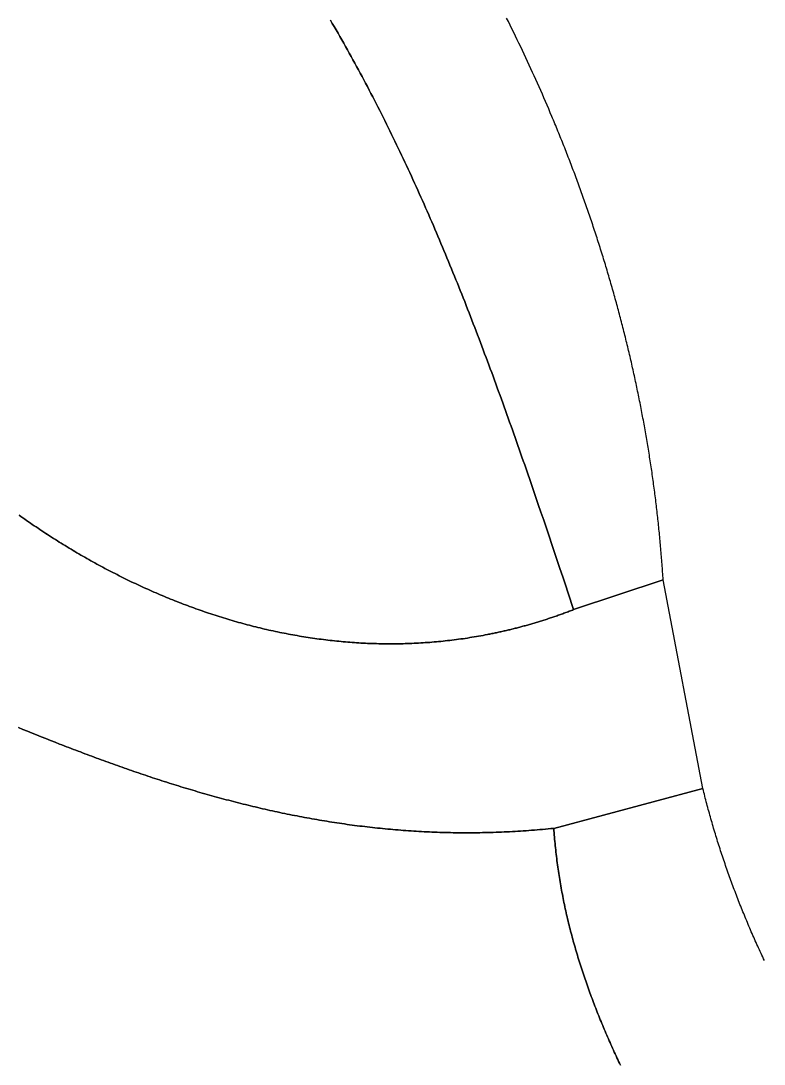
# Model space of a CAD drawing. Header units: millimetres. Extents: x 539514 to 908003, y -69769 to 203909.
# Drawn here: x 734913 to 756701, y 36673 to 67256 of the extents above; entities that cross this region are included whole.
import ezdxf

# ---------------------------------------------------------------- set-up
doc = ezdxf.new("R2010")
doc.units = ezdxf.units.MM
doc.layers.add('CLOSED_AREAS', color=7, linetype='Continuous')

msp = doc.modelspace()

# ---------------------------------------------------------------- linework, layer by layer
at = {"layer": 'CLOSED_AREAS'}
for points in [[(743986.61, 67278.997), (744043.168, 67182.71), (744099.478, 67086.29), (744155.543, 66989.737), (744211.364, 66893.048), (744266.943, 66796.226), (744322.282, 66699.268), (744377.383, 66602.176), (744432.248, 66504.948), (744486.879, 66407.585), (744541.276, 66310.086), (744595.443, 66212.45), (744649.381, 66114.679), (744703.092, 66016.771), (744756.578, 65918.726), (744809.839, 65820.544), (744862.88, 65722.225), (744915.7, 65623.767), (744968.303, 65525.173), (745020.689, 65426.439), (745072.861, 65327.568), (745124.821, 65228.558), (745176.57, 65129.409), (745228.11, 65030.12), (745279.443, 64930.692), (745330.571, 64831.125), (745381.496, 64731.417), (745432.219, 64631.57), (745482.743, 64531.581), (745533.068, 64431.452), (745583.198, 64331.182), (745633.134, 64230.771), (745682.877, 64130.218), (745732.43, 64029.523), (745781.794, 63928.687), (745830.971, 63827.708), (745879.964, 63726.586), (745928.773, 63625.321), (745977.401, 63523.914), (746025.849, 63422.363), (746074.12, 63320.668), (746122.215, 63218.83), (746170.136, 63116.847), (746217.884, 63014.72), (746265.463, 62912.448), (746312.873, 62810.031), (746360.116, 62707.469), (746407.195, 62604.762), (746454.11, 62501.909), (746500.864, 62398.91), (746547.459, 62295.764), (746593.897, 62192.472), (746640.179, 62089.034), (746686.307, 61985.448), (746732.283, 61881.715), (746778.109, 61777.835), (746823.786, 61673.806), (746869.318, 61569.63), (746914.704, 61465.305), (746959.948, 61360.832), (747005.05, 61256.21), (747050.014, 61151.438), (747094.84, 61046.518), (747139.53, 60941.447), (747184.087, 60836.227), (747228.513, 60730.857), (747272.808, 60625.336), (747316.975, 60519.664), (747361.016, 60413.842), (747404.932, 60307.868), (747448.725, 60201.743), (747492.398, 60095.467), (747535.952, 59989.038), (747579.388, 59882.457), (747622.709, 59775.723), (747665.917, 59668.837), (747709.013, 59561.797), (747751.999, 59454.605), (747794.878, 59347.259), (747837.65, 59239.759), (747880.318, 59132.104), (747922.883, 59024.296), (747965.347, 58916.333), (748007.713, 58808.215), (748049.982, 58699.942), (748092.156, 58591.514), (748134.236, 58482.93), (748176.225, 58374.19), (748218.124, 58265.294), (748259.935, 58156.241), (748301.66, 58047.032), (748343.301, 57937.666), (748384.86, 57828.142), (748426.338, 57718.462), (748467.738, 57608.623), (748509.061, 57498.627), (748550.309, 57388.472), (748591.483, 57278.158), (748632.587, 57167.686), (748673.62, 57057.055), (748714.587, 56946.265), (748755.487, 56835.315), (748796.323, 56724.205), (748837.097, 56612.935), (748877.811, 56501.505), (748918.466, 56389.914), (748959.065, 56278.163), (748999.609, 56166.25), (749040.1, 56054.176), (749080.539, 55941.94), (749120.929, 55829.542), (749161.272, 55716.982), (749201.569, 55604.26), (749241.823, 55491.375), (749282.034, 55378.327), (749322.205, 55265.116), (749362.338, 55151.741), (749402.434, 55038.203), (749442.496, 54924.501), (749482.524, 54810.634), (749522.522, 54696.603), (749562.491, 54582.407), (749602.432, 54468.046), (749642.348, 54353.52), (749682.24, 54238.828), (749761.96, 54008.947), (749841.608, 53778.4), (749921.198, 53547.186), (750000.744, 53315.303), (750080.262, 53082.747), (750159.765, 52849.518), (750239.269, 52615.614), (750318.789, 52381.031), (750398.339, 52145.768), (750477.933, 51909.824), (750557.586, 51673.195), (750637.313, 51435.88), (750717.129, 51197.876), (750797.049, 50959.182), (750877.086, 50719.796), (750957.256, 50479.715), (751118.052, 49997.461), (753741.412, 50871.914), (753737.797, 50929.099), (753734.095, 50986.283), (753730.306, 51043.467), (753726.429, 51100.649), (753722.465, 51157.831), (753718.414, 51215.012), (753714.276, 51272.191), (753710.051, 51329.37), (753705.739, 51386.547), (753701.34, 51443.722), (753696.854, 51500.896), (753692.282, 51558.069), (753687.622, 51615.24), (753682.877, 51672.409), (753678.045, 51729.576), (753673.126, 51786.741), (753668.121, 51843.904), (753663.03, 51901.064), (753657.852, 51958.223), (753652.588, 52015.378), (753647.239, 52072.532), (753641.803, 52129.682), (753636.281, 52186.83), (753630.673, 52243.976), (753624.98, 52301.118), (753619.2, 52358.257), (753613.335, 52415.393), (753607.385, 52472.526), (753601.349, 52529.655), (753595.227, 52586.781), (753589.02, 52643.903), (753582.728, 52701.022), (753576.35, 52758.137), (753569.887, 52815.248), (753563.339, 52872.356), (753556.706, 52929.459), (753549.988, 52986.558), (753543.185, 53043.652), (753536.297, 53100.743), (753529.324, 53157.828), (753522.267, 53214.91), (753515.125, 53271.986), (753507.898, 53329.058), (753500.587, 53386.125), (753493.192, 53443.187), (753485.712, 53500.244), (753478.148, 53557.296), (753470.499, 53614.342), (753462.766, 53671.384), (753454.95, 53728.419), (753447.049, 53785.449), (753439.064, 53842.474), (753430.995, 53899.492), (753422.843, 53956.505), (753414.607, 54013.511), (753406.287, 54070.512), (753397.883, 54127.506), (753389.396, 54184.494), (753380.826, 54241.476), (753372.172, 54298.451), (753363.434, 54355.42), (753354.614, 54412.382), (753345.71, 54469.337), (753336.723, 54526.285), (753327.653, 54583.226), (753318.5, 54640.16), (753309.264, 54697.087), (753299.945, 54754.007), (753290.544, 54810.919), (753281.059, 54867.824), (753271.492, 54924.721), (753261.843, 54981.61), (753252.111, 55038.491), (753242.296, 55095.365), (753232.4, 55152.23), (753222.42, 55209.088), (753212.359, 55265.937), (753202.215, 55322.778), (753191.99, 55379.61), (753181.682, 55436.434), (753171.292, 55493.249), (753160.821, 55550.056), (753150.267, 55606.854), (753139.632, 55663.642), (753128.915, 55720.422), (753118.117, 55777.193), (753107.237, 55833.954), (753096.275, 55890.706), (753085.232, 55947.448), (753074.108, 56004.181), (753062.902, 56060.905), (753051.616, 56117.618), (753040.248, 56174.322), (753028.799, 56231.016), (753017.269, 56287.7), (753005.658, 56344.373), (752993.966, 56401.037), (752982.194, 56457.689), (752970.34, 56514.332), (752958.406, 56570.964), (752946.392, 56627.585), (752934.297, 56684.196), (752922.122, 56740.795), (752909.866, 56797.384), (752897.53, 56853.962), (752885.113, 56910.528), (752872.617, 56967.083), (752860.04, 57023.627), (752847.383, 57080.159), (752834.647, 57136.68), (752821.83, 57193.189), (752808.934, 57249.686), (752795.958, 57306.171), (752782.902, 57362.645), (752769.766, 57419.106), (752756.551, 57475.555), (752743.257, 57531.992), (752729.883, 57588.416), (752716.43, 57644.828), (752702.897, 57701.228), (752689.286, 57757.614), (752675.595, 57813.988), (752661.825, 57870.349), (752647.976, 57926.697), (752634.048, 57983.032), (752620.041, 58039.353), (752605.956, 58095.662), (752591.792, 58151.956), (752577.549, 58208.238), (752563.227, 58264.506), (752548.827, 58320.76), (752534.349, 58377), (752519.792, 58433.226), (752505.157, 58489.439), (752490.444, 58545.637), (752475.652, 58601.821), (752460.783, 58657.99), (752445.835, 58714.146), (752430.809, 58770.286), (752415.706, 58826.412), (752400.524, 58882.524), (752385.265, 58938.62), (752369.929, 58994.702), (752354.514, 59050.768), (752339.022, 59106.82), (752323.453, 59162.856), (752307.806, 59218.877), (752292.082, 59274.882), (752276.28, 59330.872), (752260.402, 59386.846), (752244.446, 59442.804), (752228.413, 59498.747), (752212.303, 59554.674), (752196.116, 59610.584), (752179.853, 59666.479), (752163.512, 59722.357), (752147.095, 59778.219), (752130.601, 59834.064), (752114.031, 59889.893), (752097.384, 59945.705), (752080.66, 60001.5), (752063.861, 60057.279), (752046.984, 60113.041), (752030.032, 60168.785), (752013.004, 60224.512), (751995.899, 60280.222), (751978.718, 60335.915), (751961.462, 60391.59), (751944.129, 60447.248), (751926.721, 60502.888), (751909.237, 60558.51), (751891.677, 60614.114), (751874.042, 60669.701), (751856.331, 60725.269), (751838.545, 60780.819), (751820.683, 60836.351), (751802.746, 60891.864), (751784.733, 60947.359), (751766.645, 61002.835), (751748.483, 61058.293), (751730.245, 61113.732), (751711.932, 61169.152), (751693.544, 61224.553), (751675.081, 61279.934), (751656.544, 61335.297), (751637.932, 61390.64), (751619.245, 61445.964), (751600.484, 61501.269), (751581.648, 61556.553), (751562.737, 61611.818), (751543.753, 61667.064), (751524.694, 61722.289), (751505.56, 61777.494), (751486.353, 61832.68), (751467.071, 61887.845), (751447.716, 61942.989), (751428.286, 61998.114), (751408.783, 62053.217), (751389.205, 62108.301), (751369.554, 62163.363), (751349.829, 62218.404), (751330.031, 62273.425), (751310.159, 62328.425), (751290.214, 62383.403), (751270.195, 62438.36), (751250.103, 62493.296), (751229.937, 62548.211), (751209.699, 62603.104), (751189.387, 62657.975), (751169.002, 62712.825), (751148.544, 62767.652), (751128.013, 62822.458), (751107.41, 62877.242), (751086.733, 62932.003), (751065.984, 62986.743), (751045.162, 63041.46), (751024.268, 63096.154), (751003.301, 63150.826), (750982.262, 63205.476), (750961.15, 63260.102), (750939.966, 63314.706), (750918.71, 63369.286), (750897.381, 63423.844), (750875.981, 63478.379), (750854.508, 63532.89), (750832.963, 63587.378), (750811.347, 63641.842), (750789.659, 63696.283), (750767.899, 63750.7), (750746.067, 63805.094), (750724.164, 63859.463), (750702.189, 63913.809), (750680.142, 63968.13), (750658.024, 64022.427), (750635.835, 64076.7), (750613.575, 64130.949), (750591.243, 64185.173), (750568.84, 64239.373), (750546.367, 64293.547), (750523.822, 64347.697), (750501.206, 64401.823), (750478.519, 64455.923), (750432.934, 64564.048), (750387.066, 64672.072), (750340.915, 64779.993), (750294.483, 64887.812), (750247.771, 64995.527), (750200.778, 65103.138), (750153.504, 65210.644), (750105.952, 65318.043), (750058.121, 65425.336), (750010.012, 65532.521), (749961.625, 65639.597), (749912.961, 65746.565), (749864.02, 65853.422), (749814.803, 65960.168), (749765.311, 66066.802), (749715.544, 66173.324), (749665.503, 66279.732), (749615.188, 66386.026), (749564.599, 66492.205), (749513.738, 66598.268), (749462.605, 66704.215), (749411.2, 66810.044), (749359.524, 66915.755), (749307.578, 67021.347), (749255.362, 67126.819), (749202.876, 67232.17), (749150.122, 67337.4)], [(734860.41, 52765.657), (734915.61, 52726.433), (734970.91, 52687.376), (735026.309, 52648.487), (735081.807, 52609.767), (735137.403, 52571.216), (735193.096, 52532.836), (735248.886, 52494.625), (735304.772, 52456.587), (735360.755, 52418.719), (735416.833, 52381.025), (735473.006, 52343.503), (735529.274, 52306.155), (735585.635, 52268.982), (735642.09, 52231.983), (735698.638, 52195.16), (735755.279, 52158.513), (735812.011, 52122.042), (735868.835, 52085.75), (735925.75, 52049.635), (735982.756, 52013.699), (736039.852, 51977.942), (736097.037, 51942.364), (736154.311, 51906.968), (736211.674, 51871.752), (736269.124, 51836.718), (736326.662, 51801.867), (736384.288, 51767.198), (736441.999, 51732.713), (736499.797, 51698.413), (736557.68, 51664.297), (736615.648, 51630.366), (736673.701, 51596.622), (736731.838, 51563.064), (736790.058, 51529.693), (736848.362, 51496.511), (736906.748, 51463.516), (736965.216, 51430.712), (737023.765, 51398.096), (737082.395, 51365.671), (737141.107, 51333.438), (737199.898, 51301.395), (737258.768, 51269.545), (737317.718, 51237.888), (737376.746, 51206.424), (737435.852, 51175.155), (737495.036, 51144.08), (737554.297, 51113.2), (737613.634, 51082.517), (737673.047, 51052.03), (737732.536, 51021.74), (737792.1, 50991.648), (737851.739, 50961.754), (737911.451, 50932.059), (737971.237, 50902.564), (738031.097, 50873.269), (738091.028, 50844.175), (738151.032, 50815.283), (738211.107, 50786.593), (738271.254, 50758.105), (738331.471, 50729.821), (738391.758, 50701.741), (738452.114, 50673.866), (738512.54, 50646.195), (738573.034, 50618.731), (738633.596, 50591.473), (738694.226, 50564.422), (738754.923, 50537.578), (738815.686, 50510.943), (738876.516, 50484.517), (738937.411, 50458.301), (738998.371, 50432.294), (739059.396, 50406.499), (739120.485, 50380.915), (739181.637, 50355.543), (739242.853, 50330.383), (739304.131, 50305.437), (739365.471, 50280.704), (739426.872, 50256.186), (739488.335, 50231.884), (739549.859, 50207.797), (739611.442, 50183.926), (739673.085, 50160.272), (739734.787, 50136.836), (739796.548, 50113.618), (739858.367, 50090.619), (739920.243, 50067.839), (739982.177, 50045.28), (740044.167, 50022.941), (740106.213, 50000.823), (740168.315, 49978.927), (740230.471, 49957.254), (740292.683, 49935.804), (740354.948, 49914.577), (740417.268, 49893.576), (740479.64, 49872.799), (740542.065, 49852.247), (740604.542, 49831.922), (740667.07, 49811.824), (740729.65, 49791.953), (740792.28, 49772.311), (740854.96, 49752.897), (740917.69, 49733.712), (740980.47, 49714.758), (741043.297, 49696.033), (741106.173, 49677.541), (741169.097, 49659.28), (741232.067, 49641.251), (741295.084, 49623.455), (741358.148, 49605.893), (741421.257, 49588.566), (741484.411, 49571.473), (741547.609, 49554.616), (741610.852, 49537.995), (741674.138, 49521.61), (741737.468, 49505.463), (741800.84, 49489.554), (741864.254, 49473.884), (741927.71, 49458.453), (741991.207, 49443.261), (742054.745, 49428.311), (742118.323, 49413.601), (742181.94, 49399.133), (742245.597, 49384.907), (742309.292, 49370.924), (742373.026, 49357.185), (742436.797, 49343.69), (742500.605, 49330.439), (742564.45, 49317.435), (742628.33, 49304.676), (742692.247, 49292.164), (742756.199, 49279.899), (742820.185, 49267.882), (742884.206, 49256.113), (742948.26, 49244.594), (743012.347, 49233.324), (743076.467, 49222.304), (743140.619, 49211.536), (743204.803, 49201.019), (743269.018, 49190.755), (743333.264, 49180.743), (743397.539, 49170.985), (743461.845, 49161.481), (743526.179, 49152.231), (743590.543, 49143.237), (743654.934, 49134.499), (743719.353, 49126.017), (743783.799, 49117.792), (743848.272, 49109.825), (743912.771, 49102.117), (743977.296, 49094.668), (744041.846, 49087.478), (744106.42, 49080.548), (744171.019, 49073.88), (744235.642, 49067.473), (744300.287, 49061.327), (744364.956, 49055.445), (744429.646, 49049.826), (744494.358, 49044.471), (744559.091, 49039.381), (744623.845, 49034.555), (744688.62, 49029.996), (744753.413, 49025.703), (744818.227, 49021.677), (744883.058, 49017.919), (744947.908, 49014.429), (745012.776, 49011.208), (745077.661, 49008.256), (745142.562, 49005.575), (745207.48, 49003.164), (745272.413, 49001.025), (745337.362, 48999.158), (745402.325, 48997.563), (745467.303, 48996.242), (745532.294, 48995.194), (745597.298, 48994.421), (745662.315, 48993.923), (745727.344, 48993.701), (745792.385, 48993.755), (745857.438, 48994.086), (745922.501, 48994.695), (745987.574, 48995.582), (746052.656, 48996.747), (746117.748, 48998.192), (746182.849, 48999.917), (746247.958, 49001.923), (746313.075, 49004.21), (746378.199, 49006.779), (746443.329, 49009.63), (746508.466, 49012.765), (746573.609, 49016.183), (746638.756, 49019.886), (746703.909, 49023.873), (746769.066, 49028.146), (746834.226, 49032.706), (746899.39, 49037.552), (746964.556, 49042.686), (747029.725, 49048.108), (747094.895, 49053.818), (747160.067, 49059.818), (747225.239, 49066.108), (747290.411, 49072.688), (747355.584, 49079.56), (747420.755, 49086.723), (747485.925, 49094.179), (747551.094, 49101.927), (747616.26, 49109.97), (747681.423, 49118.306), (747746.584, 49126.938), (747811.74, 49135.865), (747876.892, 49145.088), (747942.04, 49154.608), (748007.182, 49164.425), (748072.318, 49174.54), (748137.448, 49184.954), (748202.572, 49195.667), (748267.688, 49206.68), (748332.796, 49217.993), (748397.897, 49229.608), (748462.988, 49241.524), (748528.07, 49253.742), (748593.143, 49266.263), (748625.675, 49272.638), (748658.205, 49279.088), (748690.732, 49285.614), (748723.256, 49292.217), (748755.778, 49298.896), (748788.297, 49305.651), (748820.812, 49312.482), (748853.325, 49319.39), (748885.835, 49326.374), (748918.341, 49333.435), (748950.845, 49340.572), (748983.345, 49347.787), (749015.842, 49355.078), (749048.335, 49362.446), (749080.825, 49369.89), (749113.312, 49377.412), (749145.795, 49385.011), (749178.274, 49392.688), (749210.75, 49400.441), (749243.222, 49408.272), (749275.69, 49416.181), (749308.154, 49424.166), (749340.614, 49432.23), (749373.071, 49440.371), (749405.523, 49448.59), (749437.971, 49456.886), (749470.415, 49465.261), (749502.855, 49473.713), (749535.29, 49482.244), (749567.721, 49490.853), (749600.148, 49499.54), (749632.57, 49508.305), (749664.987, 49517.148), (749697.4, 49526.07), (749729.809, 49535.071), (749762.212, 49544.15), (749794.611, 49553.307), (749827.005, 49562.544), (749859.394, 49571.859), (749891.778, 49581.253), (749924.156, 49590.727), (749956.53, 49600.279), (749988.899, 49609.91), (750021.262, 49619.621), (750053.62, 49629.411), (750085.973, 49639.28), (750118.32, 49649.228), (750150.662, 49659.257), (750182.998, 49669.364), (750215.329, 49679.552), (750247.654, 49689.819), (750279.973, 49700.166), (750312.286, 49710.593), (750344.594, 49721.1), (750376.895, 49731.687), (750409.191, 49742.354), (750441.48, 49753.101), (750473.764, 49763.929), (750506.041, 49774.837), (750538.312, 49785.825), (750570.577, 49796.894), (750602.835, 49808.044), (750635.087, 49819.274), (750667.332, 49830.585), (750699.571, 49841.977), (750731.803, 49853.449), (750764.029, 49865.003), (750796.248, 49876.638), (750828.46, 49888.354), (750860.665, 49900.151), (750892.863, 49912.029), (750925.055, 49923.989), (750957.239, 49936.03), (750989.416, 49948.153), (751021.586, 49960.357), (751053.749, 49972.643), (751085.904, 49985.011), (751118.052, 49997.461), (750957.256, 50479.715), (750877.086, 50719.796), (750797.049, 50959.182), (750717.129, 51197.876), (750637.313, 51435.88), (750557.586, 51673.195), (750477.933, 51909.824), (750398.339, 52145.768), (750318.789, 52381.031), (750239.269, 52615.614), (750159.765, 52849.518), (750080.262, 53082.747), (750000.744, 53315.303), (749921.198, 53547.186), (749841.608, 53778.4), (749761.96, 54008.947), (749682.24, 54238.828), (749642.348, 54353.52), (749602.432, 54468.046), (749562.491, 54582.407), (749522.522, 54696.603), (749482.524, 54810.634), (749442.496, 54924.501), (749402.434, 55038.203), (749362.338, 55151.741), (749322.205, 55265.116), (749282.034, 55378.327), (749241.823, 55491.375), (749201.569, 55604.26), (749161.272, 55716.982), (749120.929, 55829.542), (749080.539, 55941.94), (749040.1, 56054.176), (748999.609, 56166.25), (748959.065, 56278.163), (748918.466, 56389.914), (748877.811, 56501.505), (748837.097, 56612.935), (748796.323, 56724.205), (748755.487, 56835.315), (748714.587, 56946.265), (748673.62, 57057.055), (748632.587, 57167.686), (748591.483, 57278.158), (748550.309, 57388.472), (748509.061, 57498.627), (748467.738, 57608.623), (748426.338, 57718.462), (748384.86, 57828.142), (748343.301, 57937.666), (748301.66, 58047.032), (748259.935, 58156.241), (748218.124, 58265.294), (748176.225, 58374.19), (748134.236, 58482.93), (748092.156, 58591.514), (748049.982, 58699.942), (748007.713, 58808.215), (747965.347, 58916.333), (747922.883, 59024.296), (747880.318, 59132.104), (747837.65, 59239.759), (747794.878, 59347.259), (747751.999, 59454.605), (747709.013, 59561.797), (747665.917, 59668.837), (747622.709, 59775.723), (747579.388, 59882.457), (747535.952, 59989.038), (747492.398, 60095.467), (747448.725, 60201.743), (747404.932, 60307.868), (747361.016, 60413.842), (747316.975, 60519.664), (747272.808, 60625.336), (747228.513, 60730.857), (747184.087, 60836.227), (747139.53, 60941.447), (747094.84, 61046.518), (747050.014, 61151.438), (747005.05, 61256.21), (746959.948, 61360.832), (746914.704, 61465.305), (746869.318, 61569.63), (746823.786, 61673.806), (746778.109, 61777.835), (746732.283, 61881.715), (746686.307, 61985.448), (746640.179, 62089.034), (746593.897, 62192.472), (746547.459, 62295.764), (746500.864, 62398.91), (746454.11, 62501.909), (746407.195, 62604.762), (746360.116, 62707.469), (746312.873, 62810.031), (746265.463, 62912.448), (746217.884, 63014.72), (746170.136, 63116.847), (746122.215, 63218.83), (746074.12, 63320.668), (746025.849, 63422.363), (745977.401, 63523.914), (745928.773, 63625.321), (745879.964, 63726.586), (745830.971, 63827.708), (745781.794, 63928.687), (745732.43, 64029.523), (745682.877, 64130.218), (745633.134, 64230.771), (745583.198, 64331.182), (745533.068, 64431.452), (745482.743, 64531.581), (745432.219, 64631.57), (745381.496, 64731.417), (745330.571, 64831.125), (745279.443, 64930.692), (745228.11, 65030.12), (745176.57, 65129.409), (745124.821, 65228.558), (745072.861, 65327.568), (745020.689, 65426.439), (744968.303, 65525.173), (744915.7, 65623.767), (744862.88, 65722.225), (744809.839, 65820.544), (744756.578, 65918.726), (744703.092, 66016.771), (744649.381, 66114.679), (744595.443, 66212.45), (744541.276, 66310.086), (744486.879, 66407.585), (744432.248, 66504.948), (744377.383, 66602.176), (744322.282, 66699.268), (744266.943, 66796.226), (744211.364, 66893.048), (744155.543, 66989.737), (744099.478, 67086.29), (744043.168, 67182.71), (743986.61, 67278.997)], [(734839.353, 46541.473), (734973.365, 46486.77), (735107.462, 46432.272), (735241.648, 46377.989), (735375.926, 46323.929), (735510.301, 46270.102), (735644.775, 46216.516), (735779.353, 46163.178), (735914.037, 46110.099), (736048.832, 46057.286), (736116.272, 46030.982), (736183.74, 46004.748), (736251.239, 45978.585), (736318.767, 45952.495), (736386.325, 45926.477), (736453.914, 45900.533), (736521.535, 45874.665), (736589.186, 45848.873), (736656.87, 45823.158), (736724.587, 45797.522), (736792.336, 45771.966), (736860.119, 45746.49), (736927.936, 45721.096), (736995.787, 45695.784), (737063.673, 45670.557), (737131.593, 45645.414), (737199.55, 45620.358), (737267.543, 45595.388), (737335.572, 45570.507), (737403.638, 45545.715), (737471.742, 45521.014), (737539.883, 45496.404), (737608.063, 45471.886), (737676.281, 45447.462), (737744.539, 45423.133), (737812.836, 45398.899), (737881.174, 45374.762), (737949.552, 45350.723), (738017.971, 45326.783), (738086.431, 45302.943), (738154.934, 45279.204), (738223.478, 45255.568), (738292.066, 45232.034), (738360.696, 45208.605), (738429.371, 45185.282), (738498.089, 45162.065), (738566.852, 45138.955), (738635.66, 45115.954), (738704.514, 45093.063), (738773.413, 45070.283), (738842.359, 45047.615), (738911.351, 45025.059), (738980.391, 45002.618), (739049.479, 44980.292), (739118.614, 44958.082), (739187.798, 44935.989), (739257.032, 44914.014), (739326.314, 44892.159), (739395.647, 44870.425), (739465.03, 44848.812), (739534.464, 44827.322), (739603.949, 44805.956), (739673.485, 44784.714), (739743.074, 44763.598), (739812.716, 44742.61), (739882.41, 44721.749), (739952.158, 44701.017), (740021.96, 44680.416), (740091.817, 44659.946), (740161.728, 44639.609), (740231.694, 44619.404), (740301.716, 44599.335), (740371.795, 44579.401), (740441.93, 44559.603), (740512.122, 44539.943), (740582.371, 44520.423), (740652.679, 44501.042), (740723.044, 44481.802), (740793.469, 44462.704), (740863.953, 44443.749), (740934.497, 44424.939), (741005.101, 44406.274), (741075.765, 44387.755), (741146.491, 44369.383), (741217.278, 44351.161), (741288.127, 44333.087), (741359.039, 44315.165), (741430.013, 44297.394), (741501.051, 44279.776), (741572.152, 44262.312), (741643.318, 44245.003), (741714.548, 44227.85), (741785.844, 44210.854), (741857.205, 44194.017), (741928.631, 44177.338), (742000.125, 44160.82), (742071.685, 44144.464), (742143.313, 44128.27), (742215.008, 44112.24), (742286.771, 44096.374), (742358.604, 44080.674), (742430.505, 44065.141), (742502.476, 44049.776), (742574.517, 44034.58), (742646.628, 44019.554), (742718.81, 44004.699), (742791.064, 43990.017), (742863.389, 43975.507), (742935.787, 43961.172), (743008.257, 43947.013), (743080.8, 43933.03), (743153.417, 43919.225), (743226.108, 43905.598), (743298.874, 43892.152), (743371.714, 43878.886), (743444.63, 43865.802), (743517.621, 43852.901), (743590.689, 43840.184), (743663.834, 43827.652), (743737.055, 43815.306), (743810.354, 43803.148), (743883.732, 43791.178), (743957.187, 43779.398), (744030.722, 43767.808), (744104.336, 43756.41), (744178.03, 43745.205), (744251.804, 43734.193), (744325.659, 43723.376), (744399.595, 43712.755), (744473.612, 43702.332), (744547.712, 43692.106), (744621.894, 43682.079), (744696.159, 43672.253), (744770.508, 43662.628), (744844.94, 43653.205), (744919.457, 43643.986), (744994.058, 43634.972), (745068.745, 43626.163), (745143.517, 43617.561), (745218.375, 43609.166), (745293.32, 43600.981), (745368.351, 43593.005), (745443.47, 43585.24), (745518.677, 43577.688), (745593.973, 43570.349), (745669.357, 43563.224), (745744.83, 43556.314), (745820.393, 43549.621), (745896.046, 43543.145), (745971.789, 43536.888), (746047.623, 43530.85), (746123.549, 43525.033), (746199.567, 43519.438), (746275.677, 43514.066), (746351.88, 43508.917), (746428.176, 43503.994), (746504.566, 43499.297), (746581.049, 43494.827), (746657.628, 43490.585), (746734.301, 43486.573), (746811.07, 43482.791), (746887.934, 43479.241), (746964.895, 43475.923), (747041.953, 43472.839), (747119.108, 43469.989), (747196.361, 43467.376), (747273.712, 43464.999), (747351.161, 43462.86), (747428.709, 43460.96), (747506.357, 43459.301), (747584.105, 43457.882), (747661.953, 43456.706), (747739.902, 43455.773), (747817.952, 43455.085), (747896.104, 43454.642), (747974.358, 43454.445), (748052.714, 43454.497), (748131.174, 43454.797), (748209.737, 43455.346), (748288.404, 43456.147), (748367.175, 43457.2), (748446.051, 43458.506), (748525.033, 43460.065), (748604.12, 43461.881), (748683.313, 43463.952), (748762.613, 43466.281), (748842.02, 43468.868), (748921.534, 43471.714), (749001.157, 43474.822), (749080.887, 43478.19), (749160.727, 43481.822), (749240.676, 43485.718), (749320.734, 43489.878), (749400.903, 43494.304), (749481.183, 43498.998), (749561.573, 43503.959), (749642.075, 43509.19), (749722.689, 43514.691), (749803.415, 43520.463), (749884.254, 43526.508), (749965.207, 43532.826), (750046.273, 43539.419), (750127.453, 43546.288), (750208.748, 43553.433), (750290.158, 43560.856), (750371.684, 43568.558), (750453.325, 43576.54), (750535.083, 43584.804), (754907.35, 44750.741), (753741.412, 50871.914), (751118.052, 49997.461), (751085.904, 49985.011), (751053.749, 49972.643), (751021.586, 49960.357), (750989.416, 49948.153), (750957.239, 49936.03), (750925.055, 49923.989), (750892.863, 49912.029), (750860.665, 49900.151), (750828.46, 49888.354), (750796.248, 49876.638), (750764.029, 49865.003), (750731.803, 49853.449), (750699.571, 49841.977), (750667.332, 49830.585), (750635.087, 49819.274), (750602.835, 49808.044), (750570.577, 49796.894), (750538.312, 49785.825), (750506.041, 49774.837), (750473.764, 49763.929), (750441.48, 49753.101), (750409.191, 49742.354), (750376.895, 49731.687), (750344.594, 49721.1), (750312.286, 49710.593), (750279.973, 49700.166), (750247.654, 49689.819), (750215.329, 49679.552), (750182.998, 49669.364), (750150.662, 49659.257), (750118.32, 49649.228), (750085.973, 49639.28), (750053.62, 49629.411), (750021.262, 49619.621), (749988.899, 49609.91), (749956.53, 49600.279), (749924.156, 49590.727), (749891.778, 49581.253), (749859.394, 49571.859), (749827.005, 49562.544), (749794.611, 49553.307), (749762.212, 49544.15), (749729.809, 49535.071), (749697.4, 49526.07), (749664.987, 49517.148), (749632.57, 49508.305), (749600.148, 49499.54), (749567.721, 49490.853), (749535.29, 49482.244), (749502.855, 49473.713), (749470.415, 49465.261), (749437.971, 49456.886), (749405.523, 49448.59), (749373.071, 49440.371), (749340.614, 49432.23), (749308.154, 49424.166), (749275.69, 49416.181), (749243.222, 49408.272), (749210.75, 49400.441), (749178.274, 49392.688), (749145.795, 49385.011), (749113.312, 49377.412), (749080.825, 49369.89), (749048.335, 49362.446), (749015.842, 49355.078), (748983.345, 49347.787), (748950.845, 49340.572), (748918.341, 49333.435), (748885.835, 49326.374), (748853.325, 49319.39), (748820.812, 49312.482), (748788.297, 49305.651), (748755.778, 49298.896), (748723.256, 49292.217), (748690.732, 49285.614), (748658.205, 49279.088), (748625.675, 49272.638), (748593.143, 49266.263), (748528.07, 49253.742), (748462.988, 49241.524), (748397.897, 49229.608), (748332.796, 49217.993), (748267.688, 49206.68), (748202.572, 49195.667), (748137.448, 49184.954), (748072.318, 49174.54), (748007.182, 49164.425), (747942.04, 49154.608), (747876.892, 49145.088), (747811.74, 49135.865), (747746.584, 49126.938), (747681.423, 49118.306), (747616.26, 49109.97), (747551.094, 49101.927), (747485.925, 49094.179), (747420.755, 49086.723), (747355.584, 49079.56), (747290.411, 49072.688), (747225.239, 49066.108), (747160.067, 49059.818), (747094.895, 49053.818), (747029.725, 49048.108), (746964.556, 49042.686), (746899.39, 49037.552), (746834.226, 49032.706), (746769.066, 49028.146), (746703.909, 49023.873), (746638.756, 49019.886), (746573.609, 49016.183), (746508.466, 49012.765), (746443.329, 49009.63), (746378.199, 49006.779), (746313.075, 49004.21), (746247.958, 49001.923), (746182.849, 48999.917), (746117.748, 48998.192), (746052.656, 48996.747), (745987.574, 48995.582), (745922.501, 48994.695), (745857.438, 48994.086), (745792.385, 48993.755), (745727.344, 48993.701), (745662.315, 48993.923), (745597.298, 48994.421), (745532.294, 48995.194), (745467.303, 48996.242), (745402.325, 48997.563), (745337.362, 48999.158), (745272.413, 49001.025), (745207.48, 49003.164), (745142.562, 49005.575), (745077.661, 49008.256), (745012.776, 49011.208), (744947.908, 49014.429), (744883.058, 49017.919), (744818.227, 49021.677), (744753.413, 49025.703), (744688.62, 49029.996), (744623.845, 49034.555), (744559.091, 49039.381), (744494.358, 49044.471), (744429.646, 49049.826), (744364.956, 49055.445), (744300.287, 49061.327), (744235.642, 49067.473), (744171.019, 49073.88), (744106.42, 49080.548), (744041.846, 49087.478), (743977.296, 49094.668), (743912.771, 49102.117), (743848.272, 49109.825), (743783.799, 49117.792), (743719.353, 49126.017), (743654.934, 49134.499), (743590.543, 49143.237), (743526.179, 49152.231), (743461.845, 49161.481), (743397.539, 49170.985), (743333.264, 49180.743), (743269.018, 49190.755), (743204.803, 49201.019), (743140.619, 49211.536), (743076.467, 49222.304), (743012.347, 49233.324), (742948.26, 49244.594), (742884.206, 49256.113), (742820.185, 49267.882), (742756.199, 49279.899), (742692.247, 49292.164), (742628.33, 49304.676), (742564.45, 49317.435), (742500.605, 49330.439), (742436.797, 49343.69), (742373.026, 49357.185), (742309.292, 49370.924), (742245.597, 49384.907), (742181.94, 49399.133), (742118.323, 49413.601), (742054.745, 49428.311), (741991.207, 49443.261), (741927.71, 49458.453), (741864.254, 49473.884), (741800.84, 49489.554), (741737.468, 49505.463), (741674.138, 49521.61), (741610.852, 49537.995), (741547.609, 49554.616), (741484.411, 49571.473), (741421.257, 49588.566), (741358.148, 49605.893), (741295.084, 49623.455), (741232.067, 49641.251), (741169.097, 49659.28), (741106.173, 49677.541), (741043.297, 49696.033), (740980.47, 49714.758), (740917.69, 49733.712), (740854.96, 49752.897), (740792.28, 49772.311), (740729.65, 49791.953), (740667.07, 49811.824), (740604.542, 49831.922), (740542.065, 49852.247), (740479.64, 49872.799), (740417.268, 49893.576), (740354.948, 49914.577), (740292.683, 49935.804), (740230.471, 49957.254), (740168.315, 49978.927), (740106.213, 50000.823), (740044.167, 50022.941), (739982.177, 50045.28), (739920.243, 50067.839), (739858.367, 50090.619), (739796.548, 50113.618), (739734.787, 50136.836), (739673.085, 50160.272), (739611.442, 50183.926), (739549.859, 50207.797), (739488.335, 50231.884), (739426.872, 50256.186), (739365.471, 50280.704), (739304.131, 50305.437), (739242.853, 50330.383), (739181.637, 50355.543), (739120.485, 50380.915), (739059.396, 50406.499), (738998.371, 50432.294), (738937.411, 50458.301), (738876.516, 50484.517), (738815.686, 50510.943), (738754.923, 50537.578), (738694.226, 50564.422), (738633.596, 50591.473), (738573.034, 50618.731), (738512.54, 50646.195), (738452.114, 50673.866), (738391.758, 50701.741), (738331.471, 50729.821), (738271.254, 50758.105), (738211.107, 50786.593), (738151.032, 50815.283), (738091.028, 50844.175), (738031.097, 50873.269), (737971.237, 50902.564), (737911.451, 50932.059), (737851.739, 50961.754), (737792.1, 50991.648), (737732.536, 51021.74), (737673.047, 51052.03), (737613.634, 51082.517), (737554.297, 51113.2), (737495.036, 51144.08), (737435.852, 51175.155), (737376.746, 51206.424), (737317.718, 51237.888), (737258.768, 51269.545), (737199.898, 51301.395), (737141.107, 51333.438), (737082.395, 51365.671), (737023.765, 51398.096), (736965.216, 51430.712), (736906.748, 51463.516), (736848.362, 51496.511), (736790.058, 51529.693), (736731.838, 51563.064), (736673.701, 51596.622), (736615.648, 51630.366), (736557.68, 51664.297), (736499.797, 51698.413), (736441.999, 51732.713), (736384.288, 51767.198), (736326.662, 51801.867), (736269.124, 51836.718), (736211.674, 51871.752), (736154.311, 51906.968), (736097.037, 51942.364), (736039.852, 51977.942), (735982.756, 52013.699), (735925.75, 52049.635), (735868.835, 52085.75), (735812.011, 52122.042), (735755.279, 52158.513), (735698.638, 52195.16), (735642.09, 52231.983), (735585.635, 52268.982), (735529.274, 52306.155), (735473.006, 52343.503), (735416.833, 52381.025), (735360.755, 52418.719), (735304.772, 52456.587), (735248.886, 52494.625), (735193.096, 52532.836), (735137.403, 52571.216), (735081.807, 52609.767), (735026.309, 52648.487), (734970.91, 52687.376), (734915.61, 52726.433), (734860.41, 52765.657)], [(752487.932, 36641.557), (752461.969, 36696.498), (752436.122, 36751.488), (752410.392, 36806.527), (752384.779, 36861.614), (752359.286, 36916.75), (752333.913, 36971.936), (752308.662, 37027.173), (752283.533, 37082.461), (752258.528, 37137.799), (752233.648, 37193.19), (752208.895, 37248.633), (752184.268, 37304.128), (752159.771, 37359.677), (752135.402, 37415.28), (752111.165, 37470.936), (752087.06, 37526.648), (752063.088, 37582.415), (752039.251, 37638.237), (752015.549, 37694.115), (751991.983, 37750.05), (751968.556, 37806.043), (751945.268, 37862.092), (751922.119, 37918.2), (751899.113, 37974.367), (751876.249, 38030.592), (751853.528, 38086.877), (751830.953, 38143.222), (751808.524, 38199.628), (751786.241, 38256.094), (751764.108, 38312.623), (751742.124, 38369.213), (751720.29, 38425.865), (751698.609, 38482.58), (751677.081, 38539.359), (751655.707, 38596.202), (751634.488, 38653.109), (751613.426, 38710.081), (751592.522, 38767.119), (751571.777, 38824.222), (751551.192, 38881.391), (751530.768, 38938.628), (751510.507, 38995.931), (751490.41, 39053.303), (751470.477, 39110.742), (751450.71, 39168.251), (751431.11, 39225.829), (751411.679, 39283.476), (751392.417, 39341.194), (751373.326, 39398.982), (751354.407, 39456.841), (751335.66, 39514.773), (751317.088, 39572.776), (751298.691, 39630.852), (751280.471, 39689.001), (751262.429, 39747.223), (751244.565, 39805.52), (751226.881, 39863.892), (751209.379, 39922.338), (751192.058, 39980.86), (751174.922, 40039.458), (751157.97, 40098.132), (751141.204, 40156.884), (751124.625, 40215.712), (751108.234, 40274.619), (751092.033, 40333.605), (751076.022, 40392.669), (751060.203, 40451.812), (751044.577, 40511.036), (751029.145, 40570.34), (751013.908, 40629.725), (750998.867, 40689.191), (750984.024, 40748.739), (750969.38, 40808.369), (750954.936, 40868.083), (750940.693, 40927.879), (750926.652, 40987.759), (750912.815, 41047.724), (750899.182, 41107.773), (750885.755, 41167.907), (750872.535, 41228.128), (750859.523, 41288.434), (750846.721, 41348.827), (750834.128, 41409.307), (750821.748, 41469.875), (750809.58, 41530.531), (750797.626, 41591.276), (750785.888, 41652.11), (750774.365, 41713.033), (750763.06, 41774.047), (750751.974, 41835.151), (750741.108, 41896.346), (750730.462, 41957.633), (750720.039, 42019.011), (750709.839, 42080.483), (750699.864, 42142.047), (750690.114, 42203.704), (750680.591, 42265.456), (750671.296, 42327.302), (750662.23, 42389.243), (750653.395, 42451.279), (750644.791, 42513.412), (750636.42, 42575.64), (750628.283, 42637.966), (750620.381, 42700.389), (750612.715, 42762.91), (750605.286, 42825.529), (750598.096, 42888.247), (750591.145, 42951.064), (750584.436, 43013.981), (750577.968, 43076.998), (750571.744, 43140.116), (750565.764, 43203.335), (750560.03, 43266.656), (750554.543, 43330.079), (750549.303, 43393.605), (750544.312, 43457.234), (750539.572, 43520.967), (750535.083, 43584.804), (750453.325, 43576.54), (750371.684, 43568.558), (750290.158, 43560.856), (750208.748, 43553.433), (750127.453, 43546.288), (750046.273, 43539.419), (749965.207, 43532.826), (749884.254, 43526.508), (749803.415, 43520.463), (749722.689, 43514.691), (749642.075, 43509.19), (749561.573, 43503.959), (749481.183, 43498.998), (749400.903, 43494.304), (749320.734, 43489.878), (749240.676, 43485.718), (749160.727, 43481.822), (749080.887, 43478.19), (749001.157, 43474.822), (748921.534, 43471.714), (748842.02, 43468.868), (748762.613, 43466.281), (748683.313, 43463.952), (748604.12, 43461.881), (748525.033, 43460.065), (748446.051, 43458.506), (748367.175, 43457.2), (748288.404, 43456.147), (748209.737, 43455.346), (748131.174, 43454.797), (748052.714, 43454.497), (747974.358, 43454.445), (747896.104, 43454.642), (747817.952, 43455.085), (747739.902, 43455.773), (747661.953, 43456.706), (747584.105, 43457.882), (747506.357, 43459.301), (747428.709, 43460.96), (747351.161, 43462.86), (747273.712, 43464.999), (747196.361, 43467.376), (747119.108, 43469.989), (747041.953, 43472.839), (746964.895, 43475.923), (746887.934, 43479.241), (746811.07, 43482.791), (746734.301, 43486.573), (746657.628, 43490.585), (746581.049, 43494.827), (746504.566, 43499.297), (746428.176, 43503.994), (746351.88, 43508.917), (746275.677, 43514.066), (746199.567, 43519.438), (746123.549, 43525.033), (746047.623, 43530.85), (745971.789, 43536.888), (745896.046, 43543.145), (745820.393, 43549.621), (745744.83, 43556.314), (745669.357, 43563.224), (745593.973, 43570.349), (745518.677, 43577.688), (745443.47, 43585.24), (745368.351, 43593.005), (745293.32, 43600.981), (745218.375, 43609.166), (745143.517, 43617.561), (745068.745, 43626.163), (744994.058, 43634.972), (744919.457, 43643.986), (744844.94, 43653.205), (744770.508, 43662.628), (744696.159, 43672.253), (744621.894, 43682.079), (744547.712, 43692.106), (744473.612, 43702.332), (744399.595, 43712.755), (744325.659, 43723.376), (744251.804, 43734.193), (744178.03, 43745.205), (744104.336, 43756.41), (744030.722, 43767.808), (743957.187, 43779.398), (743883.732, 43791.178), (743810.354, 43803.148), (743737.055, 43815.306), (743663.834, 43827.652), (743590.689, 43840.184), (743517.621, 43852.901), (743444.63, 43865.802), (743371.714, 43878.886), (743298.874, 43892.152), (743226.108, 43905.598), (743153.417, 43919.225), (743080.8, 43933.03), (743008.257, 43947.013), (742935.787, 43961.172), (742863.389, 43975.507), (742791.064, 43990.017), (742718.81, 44004.699), (742646.628, 44019.554), (742574.517, 44034.58), (742502.476, 44049.776), (742430.505, 44065.141), (742358.604, 44080.674), (742286.771, 44096.374), (742215.008, 44112.24), (742143.313, 44128.27), (742071.685, 44144.464), (742000.125, 44160.82), (741928.631, 44177.338), (741857.205, 44194.017), (741785.844, 44210.854), (741714.548, 44227.85), (741643.318, 44245.003), (741572.152, 44262.312), (741501.051, 44279.776), (741430.013, 44297.394), (741359.039, 44315.165), (741288.127, 44333.087), (741217.278, 44351.161), (741146.491, 44369.383), (741075.765, 44387.755), (741005.101, 44406.274), (740934.497, 44424.939), (740863.953, 44443.749), (740793.469, 44462.704), (740723.044, 44481.802), (740652.679, 44501.042), (740582.371, 44520.423), (740512.122, 44539.943), (740441.93, 44559.603), (740371.795, 44579.401), (740301.716, 44599.335), (740231.694, 44619.404), (740161.728, 44639.609), (740091.817, 44659.946), (740021.96, 44680.416), (739952.158, 44701.017), (739882.41, 44721.749), (739812.716, 44742.61), (739743.074, 44763.598), (739673.485, 44784.714), (739603.949, 44805.956), (739534.464, 44827.322), (739465.03, 44848.812), (739395.647, 44870.425), (739326.314, 44892.159), (739257.032, 44914.014), (739187.798, 44935.989), (739118.614, 44958.082), (739049.479, 44980.292), (738980.391, 45002.618), (738911.351, 45025.059), (738842.359, 45047.615), (738773.413, 45070.283), (738704.514, 45093.063), (738635.66, 45115.954), (738566.852, 45138.955), (738498.089, 45162.065), (738429.371, 45185.282), (738360.696, 45208.605), (738292.066, 45232.034), (738223.478, 45255.568), (738154.934, 45279.204), (738086.431, 45302.943), (738017.971, 45326.783), (737949.552, 45350.723), (737881.174, 45374.762), (737812.836, 45398.899), (737744.539, 45423.133), (737676.281, 45447.462), (737608.063, 45471.886), (737539.883, 45496.404), (737471.742, 45521.014), (737403.638, 45545.715), (737335.572, 45570.507), (737267.543, 45595.388), (737199.55, 45620.358), (737131.593, 45645.414), (737063.673, 45670.557), (736995.787, 45695.784), (736927.936, 45721.096), (736860.119, 45746.49), (736792.336, 45771.966), (736724.587, 45797.522), (736656.87, 45823.158), (736589.186, 45848.873), (736521.535, 45874.665), (736453.914, 45900.533), (736386.325, 45926.477), (736318.767, 45952.495), (736251.239, 45978.585), (736183.74, 46004.748), (736116.272, 46030.982), (736048.832, 46057.286), (735914.037, 46110.099), (735779.353, 46163.178), (735644.775, 46216.516), (735510.301, 46270.102), (735375.926, 46323.929), (735241.648, 46377.989), (735107.462, 46432.272), (734973.365, 46486.77), (734839.353, 46541.473)], [(756707.733, 39708.257), (756683.031, 39760.876), (756658.438, 39813.532), (756633.955, 39866.226), (756609.582, 39918.957), (756585.318, 39971.725), (756561.164, 40024.53), (756537.121, 40077.372), (756513.188, 40130.251), (756489.367, 40183.167), (756465.656, 40236.12), (756442.057, 40289.109), (756418.569, 40342.135), (756395.193, 40395.197), (756371.928, 40448.296), (756348.776, 40501.431), (756325.737, 40554.602), (756302.81, 40607.809), (756279.996, 40661.053), (756257.295, 40714.332), (756234.708, 40767.647), (756212.234, 40820.998), (756189.873, 40874.385), (756167.627, 40927.807), (756145.495, 40981.265), (756123.478, 41034.758), (756101.575, 41088.287), (756079.788, 41141.851), (756058.115, 41195.45), (756036.558, 41249.084), (756015.116, 41302.753), (755993.79, 41356.457), (755972.581, 41410.196), (755951.487, 41463.97), (755930.511, 41517.778), (755909.65, 41571.621), (755888.907, 41625.498), (755868.282, 41679.41), (755847.773, 41733.357), (755827.382, 41787.337), (755807.11, 41841.352), (755786.955, 41895.4), (755766.919, 41949.483), (755747.001, 42003.599), (755727.202, 42057.75), (755707.522, 42111.934), (755687.961, 42166.151), (755668.52, 42220.403), (755649.199, 42274.687), (755629.997, 42329.005), (755610.916, 42383.357), (755591.955, 42437.741), (755573.115, 42492.159), (755554.396, 42546.61), (755535.797, 42601.093), (755517.32, 42655.61), (755498.965, 42710.159), (755480.731, 42764.741), (755462.62, 42819.356), (755444.63, 42874.003), (755426.764, 42928.683), (755409.019, 42983.395), (755391.398, 43038.139), (755373.9, 43092.915), (755356.525, 43147.724), (755339.274, 43202.564), (755322.147, 43257.436), (755305.143, 43312.341), (755288.264, 43367.277), (755271.51, 43422.244), (755254.88, 43477.243), (755238.375, 43532.274), (755221.996, 43587.336), (755205.742, 43642.43), (755189.613, 43697.554), (755173.611, 43752.71), (755157.734, 43807.897), (755141.984, 43863.115), (755126.36, 43918.363), (755110.864, 43973.643), (755095.494, 44028.953), (755080.251, 44084.294), (755065.136, 44139.665), (755050.149, 44195.067), (755035.289, 44250.499), (755020.558, 44305.962), (755005.955, 44361.454), (754991.481, 44416.977), (754977.136, 44472.53), (754962.92, 44528.113), (754948.833, 44583.725), (754934.875, 44639.368), (754921.047, 44695.04), (754907.35, 44750.741), (750535.083, 43584.804), (750539.572, 43520.967), (750544.312, 43457.234), (750549.303, 43393.605), (750554.543, 43330.079), (750560.03, 43266.656), (750565.764, 43203.335), (750571.744, 43140.116), (750577.968, 43076.998), (750584.436, 43013.981), (750591.145, 42951.064), (750598.096, 42888.247), (750605.286, 42825.529), (750612.715, 42762.91), (750620.381, 42700.389), (750628.283, 42637.966), (750636.42, 42575.64), (750644.791, 42513.412), (750653.395, 42451.279), (750662.23, 42389.243), (750671.296, 42327.302), (750680.591, 42265.456), (750690.114, 42203.704), (750699.864, 42142.047), (750709.839, 42080.483), (750720.039, 42019.011), (750730.462, 41957.633), (750741.108, 41896.346), (750751.974, 41835.151), (750763.06, 41774.047), (750774.365, 41713.033), (750785.888, 41652.11), (750797.626, 41591.276), (750809.58, 41530.531), (750821.748, 41469.875), (750834.128, 41409.307), (750846.721, 41348.827), (750859.523, 41288.434), (750872.535, 41228.128), (750885.755, 41167.907), (750899.182, 41107.773), (750912.815, 41047.724), (750926.652, 40987.759), (750940.693, 40927.879), (750954.936, 40868.083), (750969.38, 40808.369), (750984.024, 40748.739), (750998.867, 40689.191), (751013.908, 40629.725), (751029.145, 40570.34), (751044.577, 40511.036), (751060.203, 40451.812), (751076.022, 40392.669), (751092.033, 40333.605), (751108.234, 40274.619), (751124.625, 40215.712), (751141.204, 40156.884), (751157.97, 40098.132), (751174.922, 40039.458), (751192.058, 39980.86), (751209.379, 39922.338), (751226.881, 39863.892), (751244.565, 39805.52), (751262.429, 39747.223), (751280.471, 39689.001), (751298.691, 39630.852), (751317.088, 39572.776), (751335.66, 39514.773), (751354.407, 39456.841), (751373.326, 39398.982), (751392.417, 39341.194), (751411.679, 39283.476), (751431.11, 39225.829), (751450.71, 39168.251), (751470.477, 39110.742), (751490.41, 39053.303), (751510.507, 38995.931), (751530.768, 38938.628), (751551.192, 38881.391), (751571.777, 38824.222), (751592.522, 38767.119), (751613.426, 38710.081), (751634.488, 38653.109), (751655.707, 38596.202), (751677.081, 38539.359), (751698.609, 38482.58), (751720.29, 38425.865), (751742.124, 38369.213), (751764.108, 38312.623), (751786.241, 38256.094), (751808.524, 38199.628), (751830.953, 38143.222), (751853.528, 38086.877), (751876.249, 38030.592), (751899.113, 37974.367), (751922.119, 37918.2), (751945.268, 37862.092), (751968.556, 37806.043), (751991.983, 37750.05), (752015.549, 37694.115), (752039.251, 37638.237), (752063.088, 37582.415), (752087.06, 37526.648), (752111.165, 37470.936), (752135.402, 37415.28), (752159.771, 37359.677), (752184.268, 37304.128), (752208.895, 37248.633), (752233.648, 37193.19), (752258.528, 37137.799), (752283.533, 37082.461), (752308.662, 37027.173), (752333.913, 36971.936), (752359.286, 36916.75), (752384.779, 36861.614), (752410.392, 36806.527), (752436.122, 36751.488), (752461.969, 36696.498), (752487.932, 36641.557)]]:
    msp.add_lwpolyline(points, dxfattribs=at)

doc.saveas('drawing.dxf')
